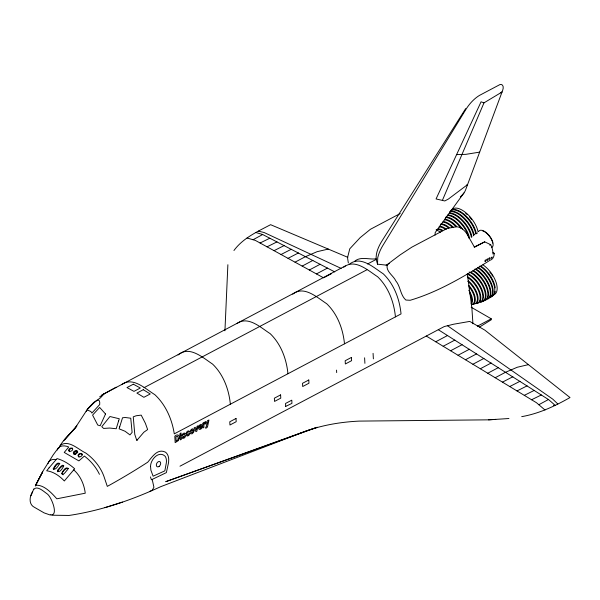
<?xml version="1.0" encoding="UTF-8"?>
<svg xmlns="http://www.w3.org/2000/svg" width="600" height="600" viewBox="0 0 600 600"><rect width="100%" height="100%" fill="white"/><g stroke="black" fill="none" stroke-linecap="round" stroke-linejoin="round"><path stroke-width="0.9" d="M493.005 252.585L494.28 253.32L492.938 254.032A14.445 8.685 62.1 0 0 490.702 244.673L484.695 241.853L474.518 247.237L466.575 233.317A14.348 8.625 62.1 0 0 455.452 226.905L447.18 228.465L411.862 247.147L400.095 254.903L388.357 263.737L387.135 265.222L377.52 264.173L377.745 257.632A25.883 14.947 -60 0 1 382.793 245.61L465.675 109.785A29.82 17.212 -60 0 1 479.43 95.43L500.002 84.54A6.15 3.555 -60 0 1 502.695 90.255L465.6 189.885A7.845 4.53 -60 0 1 462.877 194.265L460.312 196.98M435.105 235.103L435.195 232.56L463.957 192.952M471.165 307.207L491.257 318.803L491.22 319.793L479.49 327.075M224.94 330.757L227.88 264.72M377.52 264.173L376.155 259.38C375.757 252.81 378.435 246.667 381.817 241.2L465.66 108.637M494.28 253.32C494.213 256.245 493.035 259.553 489.87 260.34C464.783 276.045 438.787 291.795 410.175 300.278L405.855 300.038C400.283 295.118 400.605 286.575 395.842 280.935C393.472 275.61 386.018 271.748 387.135 265.222M35.392 485.603L42.682 471.81L35.31 486.067M347.692 257.07L349.77 248.805L360.165 237.623L370.41 229.298L400.237 213.517M50.377 514.763C58.988 516.51 51.727 497.145 47.22 493.92C43.748 491.588 37.178 485.055 33.615 489.487M57.773 471.772C58.59 469.207 60.863 466.912 63.233 465.675M57.33 450.007C58.635 445.035 64.965 445.222 68.745 447.03L64.23 452.43L78.87 460.89L84.398 456.067C90.705 460.897 96.023 467.13 99.442 474.322M58.995 447.952C62.812 439.268 71.363 433.515 76.845 425.94L63.698 440.715M31.02 495.75L33.765 488.993M32.392 491.963C29.385 496.912 28.582 504.743 34.8 507.51L44.108 512.88L50.22 515.018M53.535 469.47C54.698 467.505 57.052 462.42 59.865 463.763M442.38 200.407L483.99 102.855L502.043 92.002L500.37 92.797M35.572 485.265L43.215 470.692L53.302 454.717L58.305 447.982M47.955 463.582C48.87 460.125 52.867 458.707 56.085 459.653M485.138 260.332L485.4 259.868M487.447 258.788L486.735 259.657M489.495 257.707L488.783 258.577M87.668 408.862L75.367 427.71L65.025 439.245M86.61 410.768L86.22 411.308L87.877 408.6L93.615 402.533L100.417 397.882L104.22 393.765L99.637 396.9M233.947 250.507C243.007 238.087 257.4 231.66 270.593 224.685L347.865 257.362M90.015 406.507L91.65 404.775M60.075 445.597C68.265 438.908 78.57 449.76 85.695 452.985C93.765 458.752 100.403 466.8 103.845 476.145L107.302 486.39C121.05 478.785 134.565 470.752 147.735 462.188C152.13 457.11 157.38 448.178 165.375 452.115A14.033 8.91 -66 0 1 168.735 459.232L168.585 462.442L166.358 472.62L151.403 479.79L150.458 476.918M473.903 235.05L475.335 233.82M476.4 233.82L477.525 232.853M35.588 485.243C44.01 484.5 51.84 493.215 56.828 498.81L85.252 493.2C84.18 484.395 80.438 475.822 73.755 469.86M121.597 384.66C132.773 376.245 145.447 388.957 154.808 394.643C165.75 404.812 172.02 419.28 174.278 433.868L401.04 313.92C399.615 299.19 394.088 284.22 383.25 273.81C373.815 267.735 360.57 255.165 349.305 264.27M178.065 354.998C189.255 345.09 203.048 357.832 212.572 364.087C223.41 374.498 228.938 389.467 230.355 404.205M236.767 323.647C248.115 315.413 260.782 327.69 270.15 333.63C280.987 344.04 286.515 359.01 287.94 373.748M292.755 294.18C304.02 285.075 317.265 297.645 326.7 303.72C337.538 314.13 343.065 329.1 344.49 343.837M343.702 267.233C354.968 258.127 368.212 270.697 377.655 276.772C388.485 287.183 394.013 302.153 395.438 316.882M354.593 261.322C360.712 256.087 368.955 259.8 376.072 258.84L376.155 259.38M63.165 474.847C59.52 474.232 66.457 466.658 68.377 468.705M253.058 239.722L262.688 234.525M538.83 404.715L548.46 399.518M116.123 387.217L101.925 394.987L345.39 265.89M477.33 326.22L491.257 318.803M260.07 243L269.843 238.215M267.06 246.833L276.99 241.897M274.05 250.673L284.138 245.58M281.04 254.505L291.285 249.263M288.03 258.337L298.44 252.945M295.02 262.178L305.153 256.815L317.123 251.685L328.267 249.075M302.16 266.093L312.885 260.415M309.3 270.007L320.183 264.248M316.433 273.923L327.487 268.08M324.375 277.418L331.582 273.608M367.56 263.985L376.17 259.433M143.993 387.697L366.885 269.798M474.18 247.042L484.695 241.853M180.105 434.603L181.102 434.077L181.035 432.938L180.038 433.47L180.398 439.882L181.395 439.357L181.132 434.707L180.142 435.232M179.977 466.2L444.263 326.55L453.607 324.225L469.748 321.413L484.815 330.112L570 397.545C554.895 406.147 538.957 413.64 521.707 416.647M435.728 341.767L447.577 335.505M443.16 346.267L454.853 340.08M450.592 350.76L462.12 344.663M458.025 355.26L469.395 349.245M465.457 359.752L476.662 353.827M472.89 364.252L483.938 358.403M480.322 368.745L491.205 362.985M487.748 373.237L498.48 367.567M495.18 377.737L505.312 372.375L517.283 367.245L528.428 364.635M502.463 382.14L512.865 376.748M509.737 386.543L519.982 381.3M517.013 390.945L527.107 385.853M524.295 395.347L534.225 390.405M531.57 399.75L541.342 394.957M386.123 265.132L389.43 263.385M489.72 245.138L490.702 244.673M466.748 185.01L467.558 184.627L448.335 199.08L444.78 200.955L436.065 198.952L481.065 101.805L483.99 102.855M51.938 515.213L69.008 515.452C100.8 510.72 131.55 500.092 160.688 486.69L306.09 431.025L317.28 427.268L165.743 481.68L306.09 431.025C323.138 424.965 341.123 421.987 359.16 421.103L488.528 419.842L495.75 419.377M104.977 507.615L122.407 502.08M149.415 491.558L152.288 490.17L153.922 487.245L152.19 479.408M479.655 152.13L465.893 154.335L456.6 154.627M488.528 419.842L508.942 418.515M544.987 410.01L536.528 402.75L426.255 336.038M553.47 405.278L555.21 405.368L548.602 399.607L438.285 329.7M72.18 448.155L70.695 448.043L69.195 448.965L68.565 450.24L69.172 451.237L70.657 451.35L72.15 450.502L72.78 449.168L72.18 448.155L72.615 448.635L71.13 448.522L69.637 449.445L69.008 450.72L69.615 451.717M77.805 452.16L76.867 450.825L75.39 450.675L73.89 451.507L73.267 452.85L73.867 453.9L75.787 454.53M73.867 453.9L75.352 454.05L76.845 453.217L77.475 451.875L76.867 450.825M81.562 453.57L80.078 453.382L78.585 454.222L77.955 455.558L78.555 456.653L80.04 456.862L81.532 456.082C82.867 454.755 80.873 452.49 82.47 454.912M81.998 454.05L80.55 453.862L79.02 454.695L78.398 456.037L78.998 457.132M258.42 231.12L264.135 232.53L341.168 268.418M255.803 232.507L262.553 234.458L334.785 271.913M323.572 277.837L255.308 240.39L247.035 237.99M436.605 229.92L440.475 232.155M447.353 325.605L552.817 399.195L557.827 403.987M348.337 262.972L347.603 258.15M467.332 274.035L471.885 307.928L472.928 323.752M373.072 353.34L373.38 358.86M364.597 357.817L364.905 363.337M336.548 370.11L336.683 372.585M478.59 231.465A10.492 4.965 52.3 0 1 489.173 235.515A10.492 4.965 52.3 0 1 491.76 247.545M482.678 230.91A9.953 4.71 52.3 0 1 484.463 231.712M485.077 232.087A9.953 4.71 52.3 0 1 490.725 238.17M491.145 238.897A9.953 4.71 52.3 0 1 492.127 241.072M492.36 241.77A9.953 4.71 52.3 0 1 492.675 243.112M467.692 273.562A17.572 8.715 53.8 0 1 483.368 298.02M483.18 298.935A17.572 8.715 53.8 0 1 480.893 302.115M469.147 272.002A18.098 8.978 53.8 0 1 483.803 288.457A18.098 8.978 53.8 0 1 481.215 301.957M467.805 281.325A15.51 7.688 53.8 0 1 477.053 295.748A15.51 7.688 53.8 0 1 473.107 304.305M477.72 267.72A19.343 9.592 53.8 0 1 490.935 284.032A19.343 9.592 53.8 0 1 489.765 297.817M476.123 269.025A19.163 9.502 53.8 0 1 489.217 285.188A19.163 9.502 53.8 0 1 488.055 298.837M468.87 285.495A14.648 7.268 53.8 0 1 471.248 304.665A14.355 7.117 53.8 0 0 468.923 286.68M474.037 270.847A18.78 9.315 53.8 0 1 486.87 286.688A18.78 9.315 53.8 0 1 485.73 300.067M474.908 269.04A19.08 9.465 53.8 0 1 488.475 285.127A19.08 9.465 53.8 0 1 487.493 299.145M471.308 272.355A18.247 9.053 53.8 0 1 484.283 287.752A18.247 9.053 53.8 0 1 483.345 301.155M472.838 270.892A18.66 9.255 53.8 0 1 486.645 288.022A18.66 9.255 53.8 0 1 483.577 300.907M467.205 274.095A17.378 8.617 53.8 0 1 480.728 288.593A17.378 8.617 53.8 0 1 480.263 302.332M469.86 293.535A13.065 6.48 53.8 0 1 471.075 303.405M467.445 277.418A16.515 8.19 53.8 0 1 479.183 292.567A16.515 8.19 53.8 0 1 476.34 303.615M468.75 290.22A13.395 6.645 53.8 0 1 471.765 303.3M468.322 280.8A15.773 7.822 53.8 0 1 475.793 303.615M489.885 272.145A18.413 9.127 53.8 0 1 490.853 273.428M491.76 274.74A18.413 9.127 53.8 0 1 492.607 276.097M479.835 266.077A19.462 9.652 53.8 0 1 493.665 283.928A19.462 9.652 53.8 0 1 490.32 296.94M478.23 267.308A19.388 9.615 53.8 0 1 491.475 283.657A19.388 9.615 53.8 0 1 490.305 297.472M481.08 266.175A19.462 9.652 53.8 0 1 495.217 287.91M495.217 291.45A19.462 9.652 53.8 0 1 492.472 295.98M482.947 264.84A19.418 9.63 53.8 0 1 496.162 282.6A19.418 9.63 53.8 0 1 492.683 295.155M467.317 276.51A16.74 8.303 53.8 0 1 479.918 292.485A16.74 8.303 53.8 0 1 476.16 303.532M440.52 224.407A15.51 7.335 52.3 0 1 448.658 228.075M449.415 211.913A19.343 9.15 52.3 0 1 463.673 218.325A19.343 9.15 52.3 0 1 473.64 235.808M439.425 226.275A14.648 6.93 52.3 0 1 446.43 229.2M442.882 222.045A16.515 7.815 52.3 0 1 452.558 227.55M438.067 228.833A13.395 6.337 52.3 0 1 442.59 230.243M439.08 226.897A14.355 6.788 52.3 0 1 445.268 229.267M436.08 229.897A13.065 6.18 52.3 0 1 442.162 230.843M451.643 211.185A19.388 9.172 52.3 0 1 474.045 234.675M450.72 210.517A19.462 9.203 52.3 0 1 464.865 215.737A19.462 9.203 52.3 0 1 475.695 233.468M443.295 221.468A16.74 7.92 52.3 0 1 453.705 227.655M444.562 219.75A17.378 8.22 52.3 0 1 455.985 226.815M451.23 210.12A19.462 9.203 52.3 0 1 465.382 215.34A19.462 9.203 52.3 0 1 476.213 233.07M440.888 223.815A15.773 7.455 52.3 0 1 442.515 223.972M443.393 224.205A15.773 7.455 52.3 0 1 449.168 227.535M445.425 217.522A18.098 8.558 52.3 0 1 461.213 228.562M444.772 219.173A17.572 8.31 52.3 0 1 456.548 226.335M449.632 213.007A19.163 9.06 52.3 0 1 471.915 236.962M449.16 213.465A19.08 9.022 52.3 0 1 471.345 237.33M465.72 213.285A18.413 8.707 52.3 0 1 467.085 214.47M469.612 217.035A18.413 8.707 52.3 0 1 471.645 219.525M453.12 208.725A19.418 9.18 52.3 0 1 467.235 213.93A19.418 9.18 52.3 0 1 478.035 231.615M447.713 214.942A18.78 8.88 52.3 0 1 469.553 238.433M447.248 215.438A18.66 8.828 52.3 0 1 468.817 238.058M445.875 216.998A18.247 8.633 52.3 0 1 462.69 229.425M186.097 433.92C185.453 437.482 189.983 435.952 189.69 433.342L188.7 433.658L188.032 434.925A1.042 0.66 -66 0 1 187.297 434.752C186.292 432.405 188.415 431.963 189.547 431.678C188.558 429.48 185.828 432.315 186.097 433.92M198.532 427.373C197.858 430.635 202.05 429.623 202.05 427.118L201.045 427.44L200.452 428.438L199.665 428.168L199.567 427.717L202.065 426.397L201.712 424.822A2.198 1.395 -66 0 0 200.88 424.335L199.163 425.445L198.532 427.373M194.002 430.283L194.002 430.8A2.655 1.68 -66 0 1 193.553 432.322L192.202 433.748L190.77 433.845C188.07 431.79 193.2 426.022 194.002 430.283M182.025 435.3C181.71 437.325 186.637 435.653 183.27 437.37C179.82 438.278 184.868 439.245 185.303 436.68A1.545 0.983 -66 0 0 185.498 435.69C183.712 434.018 181.312 435.57 185.25 433.688C184.47 432.03 182.07 433.987 182.025 435.3M285.705 406.403L291.945 403.373L291.788 400.162L285.54 403.47L285.705 406.403M192.983 430.822L192.78 432.03L191.782 432.847C189.75 432.188 192.577 428.018 192.983 430.822M203.858 424.395L203.94 427.433L202.942 427.957L202.68 423.308L203.61 422.82L203.647 423.48L204.233 422.423L205.125 422.145L204.877 423.382L203.858 424.395M150.555 466.493L150.885 470.175L153.12 476.205L164.843 470.842L166.312 463.005A10.777 6.84 -66 0 0 165.165 456.3C158.88 450.112 150.382 459.72 150.555 466.493M199.567 426.472L199.545 426.952L201.03 426.165L200.947 425.73L200.235 425.467L199.567 426.472M178.267 438.397L177.795 439.98L176.153 441.015L175.913 436.77L177.75 436.17L178.267 438.397M179.34 437.963L178.462 440.543L175.163 442.65L174.803 436.237C176.73 433.928 180.12 434.73 179.34 437.963M196.388 429.487L196.312 429.938L195.218 427.26L194.175 427.815L195.952 431.655L196.845 431.183L198.083 425.745L197.055 426.285L196.388 429.487M207.915 420.54L207.218 424.305L206.138 421.485L205.08 422.048L206.767 425.947L205.627 427.41L205.77 428.332L207.21 427.357L207.675 426.105L208.95 420L207.915 420.54M68.032 468.3L67.642 469.68C66.15 470.632 63.525 476.265 61.613 473.61C62.633 471.69 65.317 466.342 68.032 468.3M57.383 471.127C59.693 473.385 62.977 467.775 63.802 465.78L62.79 465.195L61.387 465.9L57.727 469.995L57.383 471.127M119.708 426.795L119.1 428.82L125.093 431.272L129.953 434.918L132.12 432.397L130.748 418.215L125.355 417.51L122.542 417.743L119.708 426.795M59.573 463.365C58.74 465.36 55.5 470.827 53.16 468.847C54.383 467.025 56.745 461.67 59.573 463.365M118.575 421.043L116.212 428.745L109.755 428.048L103.59 428.423L101.782 426.683L109.942 416.528L119.302 418.77L118.575 421.043M105.517 413.978L100.177 425.76L97.74 425.04L92.58 415.103L99.653 407.423L105.517 413.978M74.332 451.987L73.703 453.33L74.31 454.38L77.31 451.305L75.825 451.147L74.332 451.987M485.19 260.805L485.01 261.525L486.022 260.288L485.19 260.805M487.237 259.718L487.058 260.438L488.07 259.207L487.237 259.718M489.285 258.638L489.105 259.358L490.118 258.127L489.285 258.638M491.325 257.558L491.153 258.278L492.165 257.04L491.325 257.558M89.183 407.61C84.495 411.502 90.87 409.582 91.867 413.1L99.698 404.55C100.583 394.425 92.392 404.7 89.183 407.61M137.205 439.98L136.815 440.52L134.79 434.445L133.245 416.835L136.14 415.77L141.203 415.118L145.387 423.308L147.637 429.57L143.858 432.232L137.205 439.98M49.073 467.82L46.688 470.79C53.505 471.615 59.7 476.062 64.335 480.975L74.655 468.772C69.608 464.257 63.578 460.357 57.008 458.58L49.073 467.82M133.343 384.195L126.983 387.562L133.972 391.373L140.333 388.013L133.343 384.195M143.265 389.7L136.905 393.067L143.88 397.312L150.24 393.952L143.265 389.7M236.017 418.478L229.77 421.785L229.95 425.01L236.197 421.702L236.017 418.478M280.605 394.89L274.358 398.197L274.538 401.423L280.785 398.123L280.605 394.89M308.775 379.995L302.528 383.295L302.707 386.528L308.955 383.22L308.775 379.995M351.428 357.435L345.18 360.735L345.353 363.968L351.608 360.66L351.428 357.435M159.188 466.357A2.88 1.942 -62.6 0 0 159.938 461.7A2.88 1.942 -62.6 0 0 156.368 464.505A2.88 1.942 -62.6 0 0 159.188 466.357"/></g></svg>
